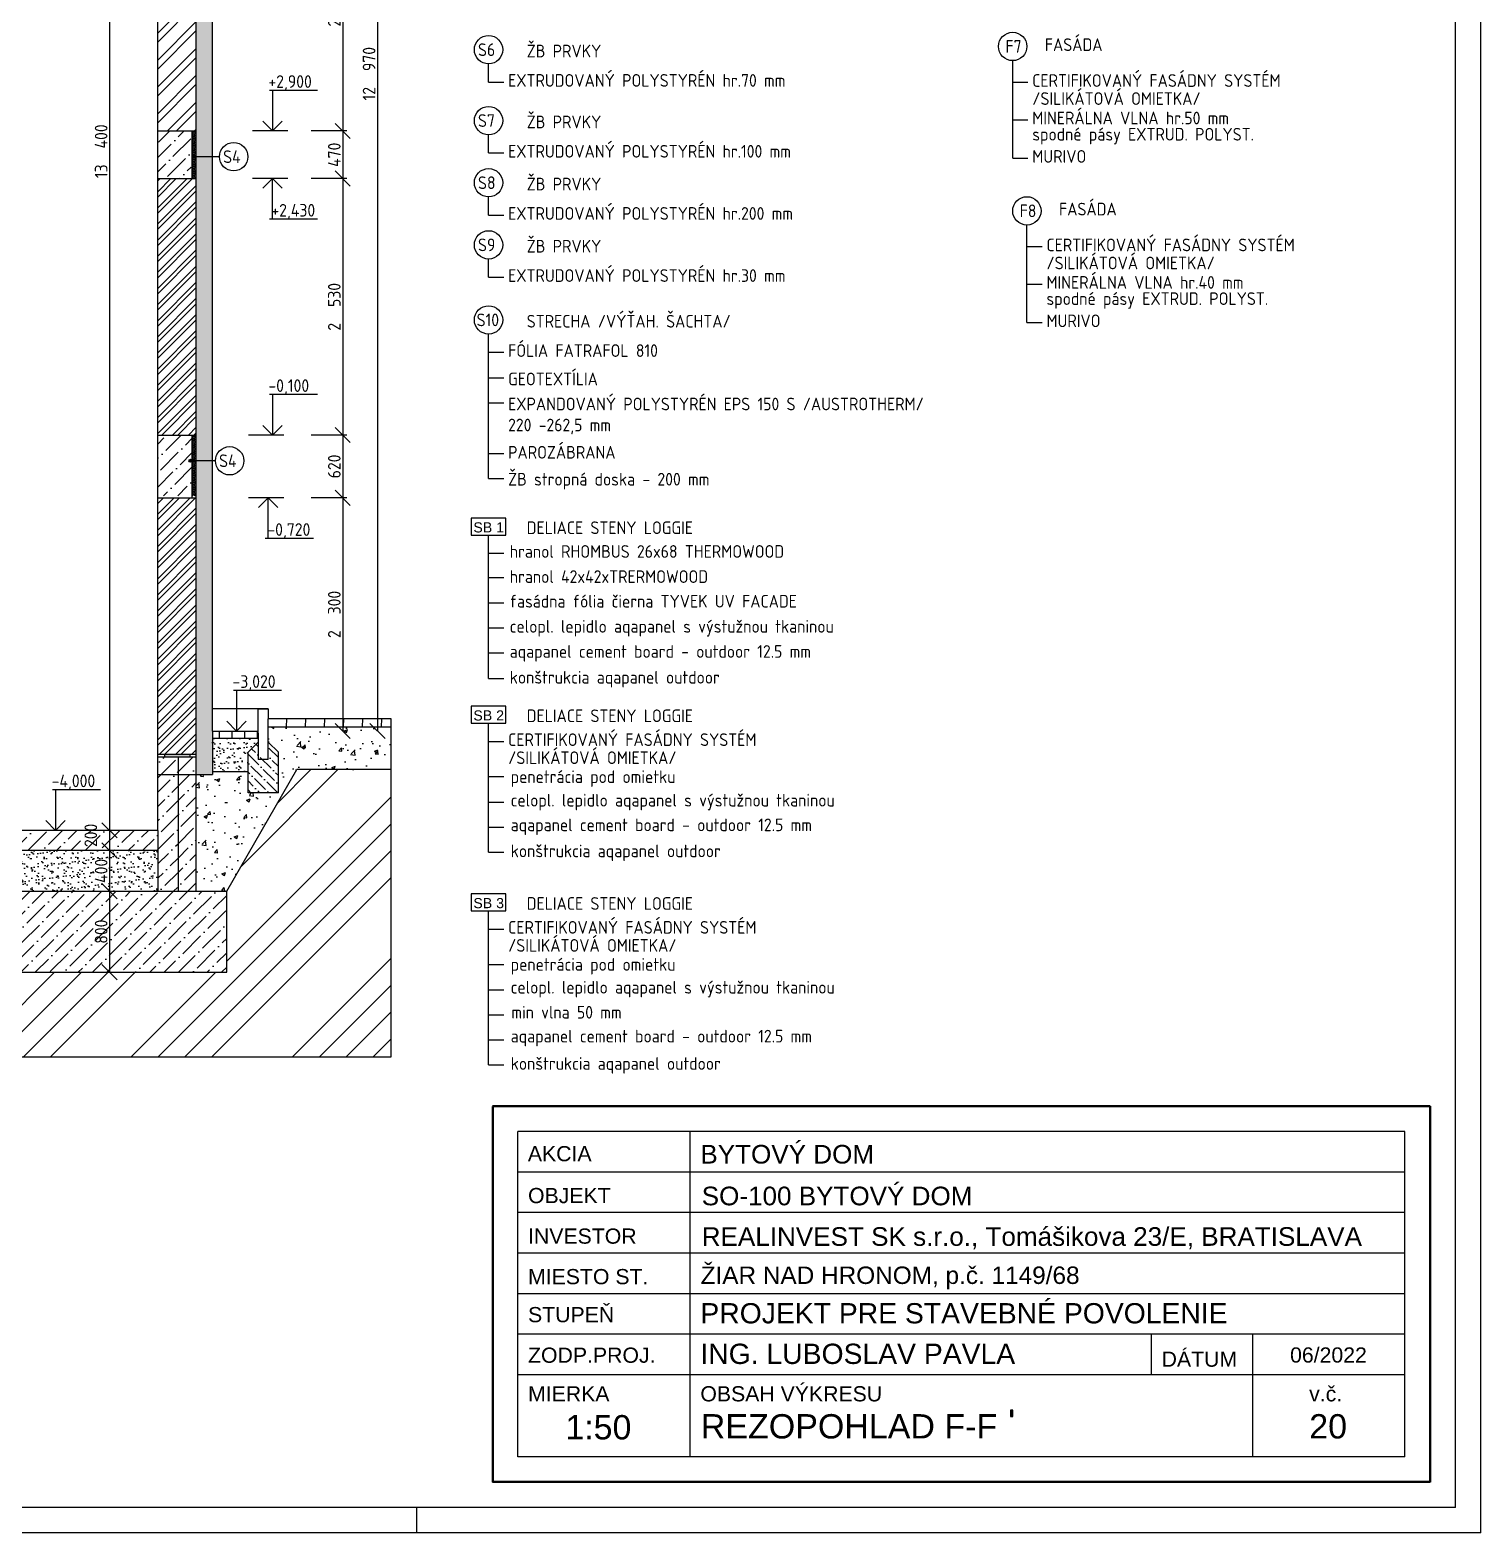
# Model space of a CAD drawing. Extents: x 3792242 to 5145247, y -1546315 to -1031918.
# Drawn here: x 4040686 to 4054998, y -1545690 to -1530861 of the extents above; entities that cross this region are included whole.
import ezdxf

# ---------------------------------------------------------------- set-up
doc = ezdxf.new("R2010")
doc.units = 0
doc.header["$MEASUREMENT"] = 0
doc.layers.get('0').update_dxf_attribs({"linetype": 'CONTINUOUS'})
doc.layers.get('Defpoints').update_dxf_attribs({"color": 61, "linetype": 'CONTINUOUS'})
for name, color, linetype in [('KÓTY', 4, 'CONTINUOUS'), ('MÚRY', 1, 'CONTINUOUS'), ('OKNÁ', 143, 'CONTINUOUS'), ('TENKÁ', 7, 'CONTINUOUS'), ('ŠRAFY', 82, 'CONTINUOUS'), ('šrafy-múry', 8, 'CONTINUOUS')]:
    doc.layers.add(name, color=color, linetype=linetype)
doc.styles.add('ARIAL', font='arial.ttf')
doc.styles.add('STYLE1', font='isocp.shx')
doc.dimstyles.new('STANDARD-50', dxfattribs={"dimtxt": 125, "dimasz": 150, "dimexe": 10, "dimexo": 200, "dimgap": 20, "dimtad": 1, "dimdsep": 46, "dimlunit": 6, "dimtxsty": 'STYLE1', "dimblk1": 'OBLIQUE', "dimblk2": 'OBLIQUE', "dimsah": 1, "dimcen": 2.5, "dimse1": 1, "dimse2": 1, "dimadec": 0, "dimazin": 0, "dimtfac": 1, "dimtmove": 1, "dimatfit": 3, "dimldrblk": 'OBLIQUE', "dimfxl": 1, "dimtolj": 1, "dimtzin": 0, "dimarcsym": 0})
pattern_1 = [(45, (-546523.74, 886.43), (-79.549513, 79.549513), []), (45, (-546470.71, 886.43), (-79.549513, 79.549513), [])]
pattern_2 = [(45, (-593193.74, 86.43), (53.0330086, 194.4543648), [250, -50, 0, -50])]

# ---------------------------------------------------------------- blocks, each defined once
blk = doc.blocks.new('_OBLIQUE')
at = {"color": 0, "linetype": 'ByBlock'}
blk.add_line((-0.5, -0.5), (0.5, 0.5), dxfattribs=at)
blk = doc.blocks.new('*D54660')
at = {"layer": 'Defpoints', "color": 0}
for p in [(4042486, -1524807), (4042486, -1537777), (4044113, -1537777)]:
    blk.add_point(p, dxfattribs=at)
at = {"layer": 'KÓTY', "color": 0, "lineweight": -2, "ltscale": 0.25}
blk.add_line((4044113, -1524807), (4044113, -1537777), dxfattribs=at)
at = {"layer": 'KÓTY', "color": 0, "linetype": 'ByBlock', "lineweight": -2, "xscale": 150, "yscale": 150, "zscale": 150}
for p, rotation in [((4044113, -1524807), 90), ((4044113, -1537777), 270)]:
    blk.add_blockref('_OBLIQUE', p, dxfattribs=dict(at, rotation=rotation))
at = {"layer": 'KÓTY', "color": 0, "insert": (4044030, -1531292), "char_height": 125, "attachment_point": 5, "rotation": 90, "style": 'STYLE1'}
blk.add_mtext('\\A1;12ﾠ970', dxfattribs=at)
blk = doc.blocks.new('*D54663')
at = {"layer": 'Defpoints', "color": 0}
for p in [(4041946, -1529327), (4041946, -1531857), (4043770, -1531857)]:
    blk.add_point(p, dxfattribs=at)
at = {"layer": 'KÓTY', "color": 0, "lineweight": -2, "ltscale": 0.25}
blk.add_line((4043770, -1529327), (4043770, -1531857), dxfattribs=at)
at = {"layer": 'KÓTY', "color": 0, "linetype": 'ByBlock', "lineweight": -2, "xscale": 150, "yscale": 150, "zscale": 150}
for p, rotation in [((4043770, -1529327), 90), ((4043770, -1531857), 270)]:
    blk.add_blockref('_OBLIQUE', p, dxfattribs=dict(at, rotation=rotation))
at = {"layer": 'KÓTY', "color": 0, "insert": (4043687, -1530592), "char_height": 125, "attachment_point": 5, "rotation": 90, "style": 'STYLE1'}
blk.add_mtext('\\A1;2ﾠ530', dxfattribs=at)
blk = doc.blocks.new('*D54664')
at = {"layer": 'Defpoints', "color": 0}
for p in [(4041946, -1531857), (4041946, -1532327), (4043770, -1532327)]:
    blk.add_point(p, dxfattribs=at)
at = {"layer": 'KÓTY', "color": 0, "lineweight": -2, "ltscale": 0.25}
blk.add_line((4043770, -1531857), (4043770, -1532327), dxfattribs=at)
at = {"layer": 'KÓTY', "color": 0, "linetype": 'ByBlock', "lineweight": -2, "xscale": 150, "yscale": 150, "zscale": 150}
for p, rotation in [((4043770, -1531857), 90), ((4043770, -1532327), 270)]:
    blk.add_blockref('_OBLIQUE', p, dxfattribs=dict(at, rotation=rotation))
at = {"layer": 'KÓTY', "color": 0, "insert": (4043687, -1532092), "char_height": 125, "attachment_point": 5, "rotation": 90, "style": 'STYLE1'}
blk.add_mtext('\\A1;470', dxfattribs=at)
blk = doc.blocks.new('*D54665')
at = {"layer": 'Defpoints', "color": 0}
for p in [(4041946, -1532327), (4041946, -1534857), (4043770, -1534857)]:
    blk.add_point(p, dxfattribs=at)
at = {"layer": 'KÓTY', "color": 0, "lineweight": -2, "ltscale": 0.25}
blk.add_line((4043770, -1532327), (4043770, -1534857), dxfattribs=at)
at = {"layer": 'KÓTY', "color": 0, "linetype": 'ByBlock', "lineweight": -2, "xscale": 150, "yscale": 150, "zscale": 150}
for p, rotation in [((4043770, -1532327), 90), ((4043770, -1534857), 270)]:
    blk.add_blockref('_OBLIQUE', p, dxfattribs=dict(at, rotation=rotation))
at = {"layer": 'KÓTY', "color": 0, "insert": (4043687, -1533592), "char_height": 125, "attachment_point": 5, "rotation": 90, "style": 'STYLE1'}
blk.add_mtext('\\A1;2ﾠ530', dxfattribs=at)
blk = doc.blocks.new('*D54666')
at = {"layer": 'Defpoints', "color": 0}
for p in [(4041946, -1534857), (4041946, -1535477), (4043770, -1535477)]:
    blk.add_point(p, dxfattribs=at)
at = {"layer": 'KÓTY', "color": 0, "lineweight": -2, "ltscale": 0.25}
blk.add_line((4043770, -1534857), (4043770, -1535477), dxfattribs=at)
at = {"layer": 'KÓTY', "color": 0, "linetype": 'ByBlock', "lineweight": -2, "xscale": 150, "yscale": 150, "zscale": 150}
for p, rotation in [((4043770, -1534857), 90), ((4043770, -1535477), 270)]:
    blk.add_blockref('_OBLIQUE', p, dxfattribs=dict(at, rotation=rotation))
at = {"layer": 'KÓTY', "color": 0, "insert": (4043687, -1535167), "char_height": 125, "attachment_point": 5, "rotation": 90, "style": 'STYLE1'}
blk.add_mtext('\\A1;620', dxfattribs=at)
blk = doc.blocks.new('*D54667')
at = {"layer": 'Defpoints', "color": 0}
for p in [(4041946, -1535477), (4042711, -1537777), (4043770, -1537777)]:
    blk.add_point(p, dxfattribs=at)
at = {"layer": 'KÓTY', "color": 0, "lineweight": -2, "ltscale": 0.25}
blk.add_line((4043770, -1535477), (4043770, -1537777), dxfattribs=at)
at = {"layer": 'KÓTY', "color": 0, "linetype": 'ByBlock', "lineweight": -2, "xscale": 150, "yscale": 150, "zscale": 150}
for p, rotation in [((4043770, -1535477), 90), ((4043770, -1537777), 270)]:
    blk.add_blockref('_OBLIQUE', p, dxfattribs=dict(at, rotation=rotation))
at = {"layer": 'KÓTY', "color": 0, "insert": (4043687, -1536627), "char_height": 125, "attachment_point": 5, "rotation": 90, "style": 'STYLE1'}
blk.add_mtext('\\A1;2ﾠ300', dxfattribs=at)
blk = doc.blocks.new('*D54674')
at = {"layer": 'Defpoints', "color": 0}
for p in [(4041946, -1525357), (4041470, -1538757), (4041946, -1538757)]:
    blk.add_point(p, dxfattribs=at)
at = {"layer": 'KÓTY', "color": 0, "lineweight": -2, "ltscale": 0.25}
blk.add_line((4041470, -1525357), (4041470, -1538757), dxfattribs=at)
at = {"layer": 'KÓTY', "color": 0, "linetype": 'ByBlock', "lineweight": -2, "xscale": 150, "yscale": 150, "zscale": 150}
for p, rotation in [((4041470, -1525357), 90), ((4041470, -1538757), 270)]:
    blk.add_blockref('_OBLIQUE', p, dxfattribs=dict(at, rotation=rotation))
at = {"layer": 'KÓTY', "color": 0, "insert": (4041387, -1532057), "char_height": 125, "attachment_point": 5, "rotation": 90, "style": 'STYLE1'}
blk.add_mtext('\\A1;13ﾠ400', dxfattribs=at)
blk = doc.blocks.new('*D54675')
at = {"layer": 'Defpoints', "color": 0}
for p in [(4041946, -1538757), (4041470, -1538957), (4041946, -1538957)]:
    blk.add_point(p, dxfattribs=at)
at = {"layer": 'KÓTY', "color": 0, "lineweight": -2, "ltscale": 0.25}
blk.add_line((4041470, -1538757), (4041470, -1538957), dxfattribs=at)
at = {"layer": 'KÓTY', "color": 0, "linetype": 'ByBlock', "lineweight": -2, "xscale": 150, "yscale": 150, "zscale": 150}
for p, rotation in [((4041470, -1538757), 90), ((4041470, -1538957), 270)]:
    blk.add_blockref('_OBLIQUE', p, dxfattribs=dict(at, rotation=rotation))
at = {"layer": 'KÓTY', "color": 0, "insert": (4041285, -1538807), "char_height": 125, "attachment_point": 5, "rotation": 90, "style": 'STYLE1'}
blk.add_mtext('\\A1;200', dxfattribs=at)
blk = doc.blocks.new('*D54676')
at = {"layer": 'Defpoints', "color": 0}
for p in [(4041946, -1538957), (4041470, -1539357), (4041946, -1539357)]:
    blk.add_point(p, dxfattribs=at)
at = {"layer": 'KÓTY', "color": 0, "lineweight": -2, "ltscale": 0.25}
blk.add_line((4041470, -1538957), (4041470, -1539357), dxfattribs=at)
at = {"layer": 'KÓTY', "color": 0, "linetype": 'ByBlock', "lineweight": -2, "xscale": 150, "yscale": 150, "zscale": 150}
for p, rotation in [((4041470, -1538957), 90), ((4041470, -1539357), 270)]:
    blk.add_blockref('_OBLIQUE', p, dxfattribs=dict(at, rotation=rotation))
at = {"layer": 'KÓTY', "color": 0, "insert": (4041387, -1539157), "char_height": 125, "attachment_point": 5, "rotation": 90, "style": 'STYLE1'}
blk.add_mtext('\\A1;400', dxfattribs=at)
blk = doc.blocks.new('*D54677')
at = {"layer": 'Defpoints', "color": 0}
for p in [(4042626, -1539357), (4041470, -1540157), (4042626, -1540157)]:
    blk.add_point(p, dxfattribs=at)
at = {"layer": 'KÓTY', "color": 0, "lineweight": -2, "ltscale": 0.25}
blk.add_line((4041470, -1539357), (4041470, -1540157), dxfattribs=at)
at = {"layer": 'KÓTY', "color": 0, "linetype": 'ByBlock', "lineweight": -2, "xscale": 150, "yscale": 150, "zscale": 150}
for p, rotation in [((4041470, -1539357), 90), ((4041470, -1540157), 270)]:
    blk.add_blockref('_OBLIQUE', p, dxfattribs=dict(at, rotation=rotation))
at = {"layer": 'KÓTY', "color": 0, "insert": (4041387, -1539757), "char_height": 125, "attachment_point": 5, "rotation": 90, "style": 'STYLE1'}
blk.add_mtext('\\A1;800', dxfattribs=at)

msp = doc.modelspace()

# ---------------------------------------------------------------- hatches: boundary and pattern name
at = {"layer": 'TENKÁ'}
h = msp.add_hatch(color=256, dxfattribs=at)
h.dxf.hatch_style = 1
h.paths.add_polyline_path([(4042308.437, -1532096.251, -2.414213563), (4042293.437, -1532111.251, -0.414213562)])
h = msp.add_hatch(color=256, dxfattribs=at)
h.dxf.hatch_style = 1
h.paths.add_polyline_path([(4042268.437, -1535096.251, -2.414213563), (4042253.437, -1535111.251, -0.414213562)])
at = {"layer": 'TENKÁ', "ltscale": 0.25}
msp.add_hatch(color=256, dxfattribs=at).paths.add_polyline_path([(4042261.937, -1538007.345), (4042011.937, -1538007.345), (4042011.937, -1538032.345), (4042261.937, -1538032.345)])
at = {"layer": 'TENKÁ'}
h = msp.add_hatch(color=256, dxfattribs=at)
h.dxf.hatch_style = 1
h.paths.add_polyline_path([(4050357.251, -1544477.641), (4050357.251, -1544541.266), (4050380.876, -1544541.266), (4050380.876, -1544477.641)])
at = {"layer": 'ŠRAFY'}
h = msp.add_hatch(dxfattribs=at)
h.set_pattern_fill('HEX', color=256, scale=250)
h.set_pattern_definition([(0, (-459049.063, -13947.075), (0, 54.12658774), [31.25, -62.5]), (120, (-459049.063, -13947.075), (-46.875, -27.06329387), [31.25, -62.5]), (60, (-459017.813, -13947.075), (-46.875, 27.06329387), [31.25, -62.5])])
h.paths.add_polyline_path([(4042325.937, -1524907.345), (4042325.937, -1526327.345), (4042325.937, -1538207.345), (4042485.937, -1538207.345), (4042485.937, -1537777.345), (4042485.937, -1524807.345), (4041925.937, -1524807.345), (4041925.937, -1524894.745), (4041925.937, -1525157.345), (4042125.937, -1525157.345), (4042125.937, -1524907.345), (4042285.937, -1524907.345)])
h = msp.add_hatch(dxfattribs=at)
h.set_pattern_fill('ANSI32', color=256, scale=500)
h.set_pattern_definition([(45, (-442664.24, -400632.96), (-132.5825215, 132.5825215), []), (45, (-442575.85, -400632.96), (-132.5825215, 132.5825215), [])])
h.paths.add_polyline_path([(4041945.937, -1529327.345), (4041945.937, -1531857.345), (4042325.937, -1531857.345), (4042325.937, -1529327.345)])
h = msp.add_hatch(dxfattribs=at)
h.set_pattern_fill('HONEY', color=256, scale=80)
h.set_pattern_definition([(0, (-447053.063, -25997.075), (15, 8.660254038), [10, -20]), (120, (-447053.063, -25997.075), (-15, 8.660254038), [10, -20]), (60, (-447053.063, -25997.075), (1e-14, 17.320508076), [-20, 10])])
h.paths.add_polyline_path([(4042325.937, -1531857.345), (4042285.937, -1531857.345), (4042285.937, -1532327.345), (4042325.937, -1532327.345)])
h = msp.add_hatch(dxfattribs=at)
h.set_pattern_fill('ANSI32', color=256, scale=300)
h.set_pattern_definition(pattern_1)
h.paths.add_polyline_path([(4041945.937, -1532327.345), (4041945.937, -1534857.345), (4042325.937, -1534857.345), (4042325.937, -1532327.345)])
h = msp.add_hatch(dxfattribs=at)
h.set_pattern_fill('HONEY', color=256, scale=80)
h.set_pattern_definition([(0, (-447053.063, -25997.075), (15, 8.660254038), [10, -20]), (120, (-447053.063, -25997.075), (-15, 8.660254038), [10, -20]), (60, (-447053.063, -25997.075), (1e-14, 17.320508076), [-20, 10])])
h.paths.add_polyline_path([(4042325.937, -1534857.345), (4042285.937, -1534857.345), (4042285.937, -1535457.345), (4042325.937, -1535457.345)])
h = msp.add_hatch(dxfattribs=at)
h.set_pattern_fill('ANSI32', color=256, scale=300)
h.set_pattern_definition(pattern_1)
h.paths.add_polyline_path([(4041945.937, -1538007.345), (4042011.937, -1538007.345), (4042261.937, -1538007.345), (4042325.937, -1538007.345), (4042325.937, -1535477.345), (4042285.937, -1535477.345), (4041945.937, -1535477.345)])
at = {"layer": 'ŠRAFY', "ltscale": 0.25}
h = msp.add_hatch(dxfattribs=at)
h.set_pattern_fill('ANSI31', color=256, scale=1500, angle=44)
h.set_pattern_definition([(89, (228748.94, 1546.43), (-187.471443, 3.272326), [])])
h.paths.add_polyline_path([(4043035.937, -1537737.345), (4043035.937, -1537657.345), (4044248.126, -1537658.557), (4044248.126, -1537737.345)])
h = msp.add_hatch(dxfattribs=at)
h.set_pattern_fill('AR-CONC', color=256, scale=50)
h.set_pattern_definition([(50, (-12093286, 626097.15), (358.6300913, -31.3760675), [37.5, -412.5]), (355, (-12093286, 626097.15), (-69.375667, 376.096067), [30, -330]), (100.4514445, (-12093256.12, 626094.53), (289.254423, 344.7199955), [31.870096, -350.571056]), (46.1842, (-12093286, 626197.15), (533.620665, -82.75964), [56.25, -618.75]), (96.6356355, (-12093241.54, 626190.25), (467.330973, 487.0593), [47.805171, -525.85688]), (351.184164, (-12093286, 626197.15), (467.330973, 487.0593), [45, -495]), (21, (-12093236, 626172.15), (298.453526, -201.3094453), [37.5, -412.5]), (326, (-12093236, 626172.15), (121.657666, 362.5750225), [30, -330]), (71.4514447, (-12093211.14, 626155.37), (420.111188, 161.2655764), [31.870095, -350.571056]), (37.5, (-12093286.01, 626097.15), (6.0799277, 166.4469269), [0, -326, 0, -335, 0, -331.25]), (7.5, (-12093286.01, 626097.15), (131.5347687, 197.205856), [0, -191, 0, -318.5, 0, -126.25]), (327.5, (-12093397.51, 626097.15), (266.9112181, -11.2774359), [0, -125, 0, -390, 0, -517.5]), (317.5, (-12093447.5, 626097.15), (291.5930847, 50.052491), [0, -162.5, 0, -259, 0, -367.5])])
h.paths.add_polyline_path([(4042325.937, -1539357.345), (4042625.937, -1539357.345), (4043318.594, -1538157.628), (4044248.126, -1538158.558), (4044248.126, -1537737.345), (4043035.937, -1537737.345), (4043035.937, -1537887.345), (4043135.937, -1537987.345), (4043135.937, -1538387.345), (4042835.937, -1538387.345), (4042835.937, -1538177.345), (4042485.937, -1538177.345), (4042485.937, -1538207.345), (4042325.937, -1538207.345)])
h = msp.add_hatch(dxfattribs=at)
h.set_pattern_fill('ANSI31', color=256, scale=1000, angle=45)
h.set_pattern_definition([(90, (248054.97, -31892.57), (-125, 8e-15), [])])
h.paths.add_polyline_path([(4042935.937, -1537777.345), (4042485.937, -1537777.345), (4042485.937, -1537847.345), (4042935.937, -1537847.345)])
h = msp.add_hatch(dxfattribs=at)
h.set_pattern_fill('AR-SAND', color=256, scale=50)
h.set_pattern_definition([(37.5, (127707.974, -31892.575), (-3.1496679, 96.3411885), [0, -76, 0, -85, 0, -81.25]), (7.5, (127707.97, -31892.57), (88.4888353, 141.1073033), [0, -41, 0, -68.5, 0, -26.25]), (327.5, (127646.474, -31892.575), (155.7070931, 0.2829527), [0, -25, 0, -90, 0, -117.5]), (317.5, (127646.47, -31892.57), (150.3063302, 43.8837782), [0, -12.5, 0, -59, 0, -67.5])])
h.paths.add_polyline_path([(4042485.937, -1537847.345), (4042485.937, -1538177.345), (4042835.937, -1538177.345), (4042835.937, -1537987.345), (4042935.937, -1537887.345), (4042935.937, -1537847.345)])
h = msp.add_hatch(dxfattribs=at)
h.set_pattern_fill('ANSI36', color=256, scale=500, angle=90)
h.set_pattern_definition([(135, (-11877025.43, 590710.303), (-121.53397802, 33.14563037), [156.25, -31.25, 0, -31.25])])
h.paths.add_polyline_path([(4042935.937, -1537887.345), (4042835.937, -1537987.345), (4042835.937, -1538387.345), (4043135.937, -1538387.345), (4043135.937, -1537987.345), (4043035.937, -1537887.345), (4043035.937, -1538037.345), (4043010.937, -1538037.345), (4042960.937, -1538037.345), (4042935.937, -1538037.345)])
h = msp.add_hatch(dxfattribs=at)
h.set_pattern_fill('ANSI34', color=256, scale=1500)
h.set_pattern_definition([(45, (-546523.7, 886.4), (-795.49513, 795.49513), []), (45, (-546258.6, 886.4), (-795.49513, 795.49513), []), (45, (-545993.4, 886.4), (-795.49513, 795.49513), []), (45, (-545728.2, 886.4), (-795.49513, 795.49513), [])])
h.paths.add_polyline_path([(4043318.594, -1538157.628), (4042625.937, -1539357.345), (4042625.937, -1540157.345), (4038305.937, -1540157.345), (4038305.937, -1539357.345), (4037790.436, -1539357.345), (4035965.937, -1539357.345), (4035965.937, -1540157.345), (4035165.937, -1540157.345), (4035165.937, -1539357.345), (4034317.436, -1539357.345), (4029975.937, -1539357.345), (4029975.937, -1540157.345), (4027775.937, -1540157.345), (4027775.937, -1539357.345), (4024713.436, -1539357.345), (4023555.937, -1539357.345), (4023555.937, -1540157.345), (4021355.937, -1540157.345), (4021355.937, -1539357.345), (4017110.937, -1539357.345), (4017110.937, -1540157.345), (4014710.937, -1540157.345), (4014710.937, -1539357.345), (4014257.437, -1539357.345), (4010765.937, -1539357.345), (4010365.937, -1539757.345), (4010365.937, -1540557.345), (4008365.937, -1540557.345), (4008365.937, -1539757.345), (4004891.758, -1539757.345), (4004045.937, -1539757.345), (4004045.937, -1540557.345), (4001845.937, -1540557.345), (4001845.937, -1539757.345), (3998057.437, -1539757.345), (3997625.937, -1539757.345), (3997625.937, -1540557.345), (3995425.937, -1540557.345), (3995425.937, -1539757.345), (3991447.437, -1539757.345), (3991015.937, -1539757.345), (3991015.937, -1540557.345), (3988815.937, -1540557.345), (3988815.937, -1539757.345), (3986531.759, -1539757.345), (3986460.437, -1539757.345), (3985818.259, -1539757.345), (3985540.937, -1539757.345), (3985540.937, -1540557.345), (3982875.937, -1540557.345), (3982875.937, -1539757.345), (3982320.696, -1538795.639), (3980080.259, -1538902.02), (3980080.259, -1540992.075), (4044248.126, -1540992.075), (4044248.126, -1538158.558)])
h.paths.add_polyline_path([(3985966.937, -1540301.145), (3985966.937, -1540013.546), (3986216.937, -1540013.546), (3986216.937, -1540301.145)], flags=24)
h.paths.add_polyline_path([(3986418.326, -1539982.275), (3986924.675, -1539982.275), (3986924.675, -1540182.324), (3986418.326, -1540182.324)], flags=24)
h.paths.add_polyline_path([(3991405.326, -1539982.275), (3991911.675, -1539982.275), (3991911.675, -1540182.324), (3991405.326, -1540182.324)], flags=24)
h.paths.add_polyline_path([(3998015.326, -1539982.275), (3998521.675, -1539982.275), (3998521.675, -1540182.324), (3998015.326, -1540182.324)], flags=24)
h.paths.add_polyline_path([(4004398.259, -1540301.145), (4004398.259, -1540013.546), (4004648.259, -1540013.546), (4004648.259, -1540301.145)], flags=24)
h.paths.add_polyline_path([(4004849.648, -1539982.275), (4005355.997, -1539982.275), (4005355.997, -1540182.324), (4004849.648, -1540182.324)], flags=24)
h.paths.add_polyline_path([(4013763.826, -1539582.275), (4014282.675, -1539582.275), (4014282.675, -1539782.324), (4013763.826, -1539782.324)], flags=24)
h.paths.add_polyline_path([(4010718.259, -1540301.145), (4010718.259, -1540013.546), (4010968.259, -1540013.546), (4010968.259, -1540301.145)], flags=24)
h.paths.add_polyline_path([(4011150.148, -1539349.275), (4011656.497, -1539349.275), (4011656.497, -1539549.324), (4011150.148, -1539549.324)], flags=24)
h.paths.add_polyline_path([(4011169.648, -1539982.275), (4011675.997, -1539982.275), (4011675.997, -1540182.324), (4011169.648, -1540182.324)], flags=24)
h.paths.add_polyline_path([(4024105.759, -1539901.145), (4024105.759, -1539613.546), (4024355.759, -1539613.546), (4024355.759, -1539901.145)], flags=24)
h.paths.add_polyline_path([(4024588.326, -1539582.275), (4025107.175, -1539582.275), (4025107.175, -1539782.324), (4024588.326, -1539782.324)], flags=24)
h.paths.add_polyline_path([(4033823.826, -1539582.275), (4034342.675, -1539582.275), (4034342.675, -1539782.324), (4033823.826, -1539782.324)], flags=24)
h.paths.add_polyline_path([(4034431.937, -1539901.145), (4034431.937, -1539613.546), (4034681.937, -1539613.546), (4034681.937, -1539901.145)], flags=24)
h.paths.add_polyline_path([(4037296.826, -1539582.275), (4037815.675, -1539582.275), (4037815.675, -1539782.324), (4037296.826, -1539782.324)], flags=24)
h = msp.add_hatch(dxfattribs=at)
h.set_pattern_fill('AR-SAND', color=256, scale=50)
h.set_pattern_definition([(37.5, (127707.974, -31892.575), (-3.1496679, 96.3411885), [0, -76, 0, -85, 0, -81.25]), (7.5, (127707.97, -31892.57), (88.4888353, 141.1073033), [0, -41, 0, -68.5, 0, -26.25]), (327.5, (127646.474, -31892.575), (155.7070931, 0.2829527), [0, -25, 0, -90, 0, -117.5]), (317.5, (127646.47, -31892.57), (150.3063302, 43.8837782), [0, -12.5, 0, -59, 0, -67.5])])
h.paths.add_polyline_path([(4040195.937, -1538957.345), (4040195.937, -1539357.345), (4041945.937, -1539357.345), (4041945.937, -1538957.345)])
at = {"layer": 'šrafy-múry'}
h = msp.add_hatch(dxfattribs=at)
h.set_pattern_fill('ANSI36', color=253, scale=800, angle=360)
h.set_pattern_definition([(45, (-410202.74, -5113.57), (53.0330086, 194.4543648), [250, -50, 0, -50])])
h.paths.add_polyline_path([(4041945.937, -1532327.345), (4042275.937, -1532327.345), (4042275.937, -1531857.345), (4041945.937, -1531857.345)])
h = msp.add_hatch(dxfattribs=at)
h.set_pattern_fill('ANSI36', color=253, scale=800, angle=360)
h.set_pattern_definition([(45, (-410202.74, -5113.57), (53.0330086, 194.4543648), [250, -50, 0, -50])])
h.paths.add_polyline_path([(4041945.937, -1534857.345), (4041945.937, -1535457.345), (4042285.937, -1535457.345), (4042285.937, -1534857.345)])
h = msp.add_hatch(dxfattribs=at)
h.set_pattern_fill('ANSI36', color=253, scale=800, angle=360)
h.set_pattern_definition(pattern_2)
h.paths.add_polyline_path([(4041945.937, -1538032.345), (4041945.937, -1538757.345), (4041945.937, -1538957.345), (4041945.937, -1539357.345), (4042145.937, -1539357.345), (4042145.937, -1538032.345)])
h = msp.add_hatch(dxfattribs=at)
h.set_pattern_fill('ANSI36', color=253, scale=800, angle=360)
h.set_pattern_definition(pattern_2)
h.paths.add_polyline_path([(4042145.937, -1538032.345), (4042145.937, -1539357.345), (4042325.937, -1539357.345), (4042325.937, -1538032.345)])
h = msp.add_hatch(dxfattribs=at)
h.set_pattern_fill('ANSI36', color=253, scale=800, angle=360)
h.set_pattern_definition(pattern_2)
h.paths.add_polyline_path([(4041945.937, -1538957.345), (4041945.937, -1538757.345), (4040195.937, -1538757.345), (4040195.937, -1538957.345)])
h = msp.add_hatch(dxfattribs=at)
h.set_pattern_fill('ANSI36', color=253, scale=800, angle=360)
h.set_pattern_definition(pattern_2)
h.paths.add_polyline_path([(4042145.937, -1539357.345), (4041945.937, -1539357.345), (4040195.937, -1539357.345), (4039995.937, -1539357.345), (4038505.937, -1539357.345), (4038305.937, -1539357.345), (4038305.937, -1540157.345), (4042625.937, -1540157.345), (4042625.937, -1539357.345), (4042325.937, -1539357.345)])

# ---------------------------------------------------------------- linework, layer by layer
at = {"color": 253}
for p in [(4042625.937, -1539357.345), (4044248.126, -1538158.558)]:
    msp.add_line(p, (4043318.594, -1538157.628), dxfattribs=at)
at = {"layer": 'Defpoints'}
for p, q in [((4044248.126, -1540992.075), (4044248.126, -1537657.345)), ((3980080.259, -1540992.075), (4044248.126, -1540992.075))]:
    msp.add_line(p, q, dxfattribs=at)
at = {"layer": 'KÓTY', "ltscale": 0.25}
for p, q in [((4043229.84, -1531857.345), (4042879.84, -1531857.345)), ((4043809.34, -1531857.345), (4043459.34, -1531857.345)), ((4043229.84, -1532327.345), (4042879.84, -1532327.345)), ((4043809.34, -1532327.345), (4043459.34, -1532327.345)), ((4043189.84, -1534857.345), (4042839.84, -1534857.345)), ((4043809.34, -1534857.345), (4043459.34, -1534857.345)), ((4043189.84, -1535477.345), (4042839.84, -1535477.345)), ((4043809.34, -1535477.345), (4043459.34, -1535477.345))]:
    msp.add_line(p, q, dxfattribs=at)
at = {"layer": 'MÚRY'}
for p, q in [((4042485.937, -1537777.345), (4042485.937, -1524807.345)), ((4041945.937, -1538757.345), (4041945.937, -1525357.345)), ((4042935.937, -1537777.345), (4042935.937, -1537557.345)), ((4042935.937, -1537557.345), (4043035.937, -1537557.345)), ((4043035.937, -1537557.345), (4043035.837, -1537657.345)), ((4044248.126, -1537658.557), (4043035.937, -1537657.345)), ((4042485.937, -1537777.345), (4042935.937, -1537777.345)), ((4042485.937, -1537777.345), (4042935.937, -1537777.345)), ((4041945.937, -1538757.345), (4040195.937, -1538757.345))]:
    msp.add_line(p, q, dxfattribs=at)
at = {"layer": 'OKNÁ', "ltscale": 0.25}
for p, q in [((4045208.517, -1531374.91), (4045208.517, -1531195.579)), ((4050379.017, -1532125.025), (4050379.017, -1531163.426)), ((4045208.517, -1531374.91), (4045358.517, -1531374.91)), ((4050379.017, -1531376.139), (4050529.017, -1531376.139)), ((4050379.017, -1531745.916), (4050529.017, -1531745.916)), ((4045208.517, -1532074.309), (4045208.517, -1531894.977)), ((4042554.437, -1532111.251), (4042308.437, -1532111.251)), ((4045208.517, -1532074.309), (4045358.517, -1532074.309)), ((4050379.017, -1532125.025), (4050529.017, -1532125.025)), ((4045208.517, -1532687.309), (4045208.517, -1532507.977)), ((4045208.517, -1532687.309), (4045358.517, -1532687.309)), ((4050518.888, -1533747.07), (4050518.888, -1532785.471)), ((4050518.888, -1532998.184), (4050668.888, -1532998.184)), ((4045208.517, -1533300.309), (4045208.517, -1533120.977)), ((4045208.517, -1533300.309), (4045358.517, -1533300.309)), ((4050518.888, -1533367.961), (4050668.888, -1533367.961)), ((4050518.888, -1533747.07), (4050668.888, -1533747.07)), ((4045208.517, -1535285.365), (4045208.517, -1533861.405)), ((4045208.517, -1534040.736), (4045358.517, -1534040.736)), ((4045208.517, -1534040.736), (4045358.517, -1534040.736)), ((4045208.517, -1534291.811), (4045358.517, -1534291.811)), ((4045208.517, -1534538.588), (4045358.517, -1534538.588)), ((4042514.437, -1535111.251), (4042268.437, -1535111.251)), ((4045208.517, -1535038.588), (4045358.517, -1535038.588)), ((4045208.517, -1535285.365), (4045358.517, -1535285.365)), ((4045208.517, -1537260.236), (4045208.517, -1535844.871)), ((4045208.517, -1536024.202), (4045358.517, -1536024.202)), ((4045208.517, -1536262.384), (4045358.517, -1536262.384)), ((4045208.517, -1536262.384), (4045358.517, -1536262.384)), ((4045208.517, -1536513.459), (4045358.517, -1536513.459)), ((4045208.517, -1536760.236), (4045358.517, -1536760.236)), ((4045208.517, -1537007.013), (4045358.517, -1537007.013)), ((4045208.517, -1537260.236), (4045358.517, -1537260.236)), ((4045208.517, -1538972.432), (4045208.517, -1537700.29)), ((4045208.517, -1537879.621), (4045358.517, -1537879.621)), ((4045208.517, -1538227.804), (4045358.517, -1538227.804)), ((4045208.517, -1538227.804), (4045358.517, -1538227.804)), ((4045208.517, -1538478.878), (4045358.517, -1538478.878)), ((4045208.517, -1538725.655), (4045358.517, -1538725.655)), ((4045208.517, -1538972.432), (4045358.517, -1538972.432)), ((4045208.517, -1541070.971), (4045208.517, -1539552.052)), ((4045208.517, -1539731.383), (4045358.517, -1539731.383)), ((4045208.517, -1540079.566), (4045358.517, -1540079.566)), ((4045208.517, -1540079.566), (4045358.517, -1540079.566)), ((4045208.517, -1540330.64), (4045358.517, -1540330.64)), ((4045208.517, -1540577.417), (4045358.517, -1540577.417)), ((4045208.517, -1540824.194), (4045358.517, -1540824.194)), ((4045208.517, -1541070.971), (4045358.517, -1541070.971))]:
    msp.add_line(p, q, dxfattribs=at)
for centre in [(4045208.517, -1531055.579), (4050379.017, -1531023.426), (4045208.517, -1531754.977), (4042694.437, -1532111.251), (4045208.517, -1532367.977), (4050518.888, -1532645.471), (4045208.517, -1532980.977), (4045208.517, -1533721.405), (4042654.437, -1535111.251)]:
    msp.add_circle(centre, 140, dxfattribs=at)
at = {"layer": 'TENKÁ', "color": 7}
for p, q in [((4054998.126, -1545689.552), (4054998.126, -1517855.516)), ((4054748.126, -1545439.552), (4054748.126, -1518105.516)), ((4054748.126, -1545439.552), (3979420.467, -1545439.552)), ((4054998.126, -1545689.552), (3979170.467, -1545689.552))]:
    msp.add_line(p, q, dxfattribs=at)
at = {"layer": 'TENKÁ'}
for p, q in [((4042325.937, -1539357.345), (4042325.937, -1526327.345)), ((4041945.937, -1531857.345), (4042325.937, -1531857.345)), ((4042285.937, -1532327.345), (4042285.937, -1531857.345)), ((4041945.937, -1532327.345), (4042325.937, -1532327.345)), ((4041945.937, -1534857.345), (4042325.937, -1534857.345)), ((4042285.937, -1535477.345), (4042285.937, -1534857.345)), ((4041945.937, -1535477.345), (4042325.937, -1535477.345)), ((4042935.937, -1537557.345), (4042485.937, -1537557.345)), ((4043035.937, -1537557.345), (4042935.937, -1537557.345)), ((4042935.937, -1537557.345), (4043035.937, -1537557.345)), ((4043035.937, -1538057.345), (4043035.937, -1537657.345)), ((4042485.937, -1537777.345), (4042485.937, -1538207.345)), ((4042935.937, -1537797.345), (4042935.937, -1537777.345)), ((4042935.937, -1537797.345), (4042935.937, -1538057.345)), ((4043035.937, -1537737.345), (4044248.126, -1537737.345)), ((4042485.937, -1537847.345), (4042935.937, -1537847.345)), ((4041945.937, -1538007.345), (4042325.937, -1538007.345)), ((4041945.937, -1538032.345), (4042325.937, -1538032.345)), ((4042145.937, -1538032.345), (4042145.937, -1539357.345)), ((4043035.937, -1538057.345), (4042935.937, -1538057.345)), ((4041945.937, -1538207.345), (4042325.937, -1538207.345)), ((4042325.937, -1538207.345), (4042485.937, -1538207.345)), ((4042485.937, -1538177.345), (4042835.937, -1538177.345)), ((4041945.937, -1538757.345), (4041945.937, -1539357.345)), ((4041945.937, -1538957.345), (4040195.937, -1538957.345)), ((4038305.937, -1539357.345), (4042625.937, -1539357.345)), ((4042625.937, -1540157.345), (4042625.937, -1539357.345)), ((4038305.937, -1540157.345), (4042625.937, -1540157.345))]:
    msp.add_line(p, q, dxfattribs=at)
at = {"layer": 'TENKÁ', "linetype": 'ByBlock', "ltscale": 0.25}
for p, q in [((4043520.201, -1531457.345), (4043046.303, -1531457.345)), ((4043075.896, -1531457.345), (4043075.896, -1531857.345)), ((4043075.896, -1531857.345), (4042980.437, -1531761.886)), ((4043075.896, -1531857.345), (4043171.356, -1531761.886)), ((4043075.896, -1532327.345), (4042980.437, -1532422.805)), ((4043075.896, -1532327.345), (4043171.356, -1532422.805)), ((4043075.896, -1532727.345), (4043075.896, -1532327.345)), ((4043520.201, -1532727.345), (4043046.303, -1532727.345)), ((4043520.201, -1534457.345), (4043046.303, -1534457.345)), ((4043075.896, -1534457.345), (4043075.896, -1534857.345)), ((4043075.896, -1534857.345), (4042980.437, -1534761.886)), ((4043075.896, -1534857.345), (4043171.356, -1534761.886)), ((4043035.896, -1535477.345), (4042940.437, -1535572.805)), ((4043035.896, -1535477.345), (4043131.356, -1535572.805)), ((4043035.896, -1535877.345), (4043035.896, -1535477.345)), ((4043480.201, -1535877.345), (4043006.303, -1535877.345)), ((4043166.298, -1537377.345), (4042692.4, -1537377.345)), ((4042721.993, -1537377.345), (4042721.993, -1537777.345)), ((4042721.993, -1537777.345), (4042626.534, -1537681.886)), ((4042721.993, -1537777.345), (4042817.453, -1537681.886)), ((4041381.798, -1538357.345), (4040907.9, -1538357.345)), ((4040937.493, -1538357.345), (4040937.493, -1538757.345)), ((4040937.493, -1538757.345), (4040842.034, -1538661.886)), ((4040937.493, -1538757.345), (4041032.953, -1538661.886))]:
    msp.add_line(p, q, dxfattribs=at)
at = {"layer": 'TENKÁ', "ltscale": 0.25}
for p, q in [((4042835.937, -1537987.345), (4042935.937, -1537887.345)), ((4043135.937, -1537987.345), (4043035.937, -1537887.345)), ((4042011.937, -1538007.345), (4042011.937, -1538032.345)), ((4042261.937, -1538007.345), (4042261.937, -1538032.345)), ((4042835.937, -1538387.345), (4042835.937, -1537987.345)), ((4043135.937, -1538387.345), (4043135.937, -1537987.345)), ((4043135.937, -1538387.345), (4042835.937, -1538387.345)), ((4045498.126, -1544939.552), (4045498.126, -1541729.552)), ((4054248.126, -1541729.552), (4045498.126, -1541729.552)), ((4047198.126, -1544939.552), (4047198.126, -1541729.552)), ((4054248.126, -1544939.552), (4054248.126, -1541729.552)), ((4054248.126, -1542129.552), (4045498.126, -1542129.552)), ((4054248.126, -1542529.552), (4045498.126, -1542529.552)), ((4054248.126, -1542929.552), (4045498.126, -1542929.552)), ((4054248.126, -1543329.552), (4045498.126, -1543329.552)), ((4054248.126, -1543329.552), (4045498.126, -1543329.552)), ((4054248.126, -1543729.552), (4045498.126, -1543729.552)), ((4054248.126, -1543729.552), (4045498.126, -1543729.552)), ((4051748.126, -1544129.552), (4051748.126, -1543729.552)), ((4052748.126, -1544939.552), (4052748.126, -1543729.552)), ((4054248.126, -1544129.552), (4045498.126, -1544129.552)), ((4054248.126, -1544939.552), (4045498.126, -1544939.552)), ((4044498.126, -1545439.552), (4044498.126, -1545689.552)), ((4044498.126, -1545439.552), (4044498.126, -1545689.552))]:
    msp.add_line(p, q, dxfattribs=at)
at = {"layer": 'TENKÁ', "lineweight": 40, "ltscale": 0.25}
for p, q in [((4054498.126, -1541479.552), (4045248.126, -1541479.552)), ((4045248.126, -1541481.552), (4045248.126, -1545189.552)), ((4054498.126, -1541481.552), (4045248.126, -1541481.552)), ((4054498.126, -1541483.552), (4045248.126, -1541483.552)), ((4045250.126, -1541481.552), (4045250.126, -1545189.552)), ((4045252.126, -1541481.552), (4045252.126, -1545189.552)), ((4054494.126, -1541479.552), (4054494.126, -1545189.552)), ((4054496.126, -1541479.552), (4054496.126, -1545189.552)), ((4054498.126, -1541479.552), (4054498.126, -1545189.552)), ((4054498.126, -1545185.552), (4045248.126, -1545185.552)), ((4054498.126, -1545187.552), (4045248.126, -1545187.552)), ((4054498.126, -1545189.552), (4045248.126, -1545189.552))]:
    msp.add_line(p, q, dxfattribs=at)
at = {"layer": 'TENKÁ'}
for points in [[(4045379.267, -1535676.871), (4045037.767, -1535676.871), (4045037.767, -1535844.871), (4045379.267, -1535844.871)], [(4045379.267, -1537532.29), (4045037.767, -1537532.29), (4045037.767, -1537700.29), (4045379.267, -1537700.29)], [(4045379.267, -1539384.052), (4045037.767, -1539384.052), (4045037.767, -1539552.052), (4045379.267, -1539552.052)], [(4050380.876, -1544477.641), (4050357.251, -1544477.641), (4050357.251, -1544541.266), (4050380.876, -1544541.266)]]:
    msp.add_lwpolyline(points, close=True, dxfattribs=at)
for centre in [(4042308.437, -1532111.251), (4042268.437, -1535111.251)]:
    msp.add_circle(centre, 15, dxfattribs=at)

# ---------------------------------------------------------------- texts
at = {"layer": 'TENKÁ', "ltscale": 0.25, "style": 'STYLE1'}
for s, p in [('S6', (4045104.213, -1531117.757)), ('ŽB PRVKY', (4045585.261, -1531131.09)), ('F7', (4050307.713, -1531085.604)), ('FASÁDA', (4050696.282, -1531068.446)), ('EXTRUDOVANÝ POLYSTYRÉN hr.70 mm', (4045401.604, -1531420.801)), ('CERTIFIKOVANÝ FASÁDNY SYSTÉM', (4050572.104, -1531422.03)), ('+2,900', (4043037.239, -1531432.019)), ('/SILIKÁTOVÁ OMIETKA/', (4050572.104, -1531600.03)), ('S7', (4045104.213, -1531817.155)), ('ŽB PRVKY', (4045585.261, -1531830.488)), ('MINERÁLNA VLNA hr.50 mm', (4050572.104, -1531791.807)), ('spodné pásy EXTRUD. POLYST.', (4050572.104, -1531951.807)), ('EXTRUDOVANÝ POLYSTYRÉN hr.100 mm', (4045401.604, -1532120.199)), ('S4', (4042590.132, -1532173.429)), ('MURIVO', (4050572.104, -1532170.915)), ('S8', (4045104.213, -1532430.155)), ('ŽB PRVKY', (4045585.261, -1532443.488)), ('+2,430', (4043066.832, -1532702.019)), ('EXTRUDOVANÝ POLYSTYRÉN hr.200 mm', (4045401.604, -1532733.199)), ('F8', (4050447.583, -1532707.649)), ('FASÁDA', (4050836.153, -1532690.491)), ('S9', (4045104.213, -1533043.155)), ('ŽB PRVKY', (4045585.261, -1533056.488)), ('CERTIFIKOVANÝ FASÁDNY SYSTÉM', (4050711.974, -1533044.075)), ('/SILIKÁTOVÁ OMIETKA/', (4050711.974, -1533222.075)), ('EXTRUDOVANÝ POLYSTYRÉN hr.30 mm', (4045401.604, -1533346.199)), ('MINERÁLNA VLNA hr.40 mm', (4050711.974, -1533413.852)), ('spodné pásy EXTRUD. POLYST.', (4050711.974, -1533573.852)), ('S10', (4045090.713, -1533783.583)), ('STRECHA /VÝŤAH. ŠACHTA/', (4045585.261, -1533796.916)), ('MURIVO', (4050711.974, -1533792.96)), ('FÓLIA FATRAFOL 810', (4045401.604, -1534086.627)), ('GEOTEXTÍLIA', (4045401.604, -1534366.687)), ('-0,100', (4043037.239, -1534432.019)), ('EXPANDOVANÝ POLYSTYRÉN EPS 150 S /AUSTROTHERM/', (4045401.604, -1534613.464)), ('220 -262,5 mm', (4045401.604, -1534820.638)), ('PAROZÁBRANA', (4045401.604, -1535090.112)), ('S4', (4042550.132, -1535173.429)), ('ŽB stropná doska - 200 mm', (4045401.604, -1535355.638)), ('-0,720', (4043026.832, -1535852.019)), ('DELIACE STENY LOGGIE', (4045585.261, -1535834.309)), ('hranol RHOMBUS 26x68 THERMOWOOD', (4045417.178, -1536068.449)), ('hranol 42x42xTRERMOWOOD', (4045417.178, -1536316.449)), ('fasádna fólia čierna TYVEK UV FACADE', (4045417.178, -1536559.449)), ('celopl. lepidlo aqapanel s výstužnou tkaninou', (4045417.178, -1536807.449)), ('aqapanel cement board - outdoor 12.5 mm', (4045417.178, -1537054.949)), ('konštrukcia aqapanel outdoor', (4045417.178, -1537309.949)), ('-3,020', (4042683.336, -1537352.019)), ('DELIACE STENY LOGGIE', (4045585.261, -1537689.728)), ('CERTIFIKOVANÝ FASÁDNY SYSTÉM', (4045401.604, -1537925.512)), ('/SILIKÁTOVÁ OMIETKA/', (4045401.604, -1538103.512)), ('-4,000', (4040898.836, -1538332.019)), ('penetrácia pod omietku', (4045426.835, -1538290.869)), ('celopl. lepidlo aqapanel s výstužnou tkaninou', (4045426.835, -1538522.369)), ('aqapanel cement board - outdoor 12.5 mm', (4045426.835, -1538765.869)), ('konštrukcia aqapanel outdoor', (4045426.835, -1539022.869)), ('DELIACE STENY LOGGIE', (4045585.261, -1539541.49)), ('CERTIFIKOVANÝ FASÁDNY SYSTÉM', (4045401.604, -1539777.274)), ('/SILIKÁTOVÁ OMIETKA/', (4045401.604, -1539955.274)), ('penetrácia pod omietku', (4045426.835, -1540142.631)), ('celopl. lepidlo aqapanel s výstužnou tkaninou', (4045426.835, -1540368.131)), ('min vlna 50 mm', (4045433.835, -1540614.822)), ('aqapanel cement board - outdoor 12.5 mm', (4045426.835, -1540850.631)), ('konštrukcia aqapanel outdoor', (4045426.835, -1541120.131))]:
    msp.add_text(s, height=125, dxfattribs=at).set_placement(p)
at = {"layer": 'TENKÁ', "linetype": 'Continuous', "lineweight": 20, "style": 'ARIAL'}
for s, p in [('SB 1', (4045058.678, -1535818.199)), ('SB 2', (4045058.678, -1537673.619)), ('SB 3', (4045058.678, -1539525.381))]:
    msp.add_text(s, height=100, dxfattribs=at).set_placement(p)
at = {"layer": 'TENKÁ', "lineweight": 40, "ltscale": 0.25, "style": 'ARIAL'}
for s, height, p in [('BYTOVÝ DOM', 184, (4047298.126, -1542045.068)), ('AKCIA', 150, (4045596.297, -1542022.393)), ('SO-100 BYTOVÝ DOM', 184, (4047311.268, -1542456.847)), ('OBJEKT', 150, (4045598.126, -1542435.689)), ('INVESTOR', 150, (4045598.126, -1542835.689)), ('REALINVEST SK s.r.o., Tomášikova 23/E, BRATISLAVA', 184, (4047311.268, -1542856.847)), ('MIESTO ST.', 150, (4045598.126, -1543235.689)), ('ŽIAR NAD HRONOM, p.č. 1149/68', 172, (4047300.551, -1543232.956)), ('STUPEŇ', 150, (4045598.126, -1543610.689)), ('PROJEKT PRE STAVEBNÉ POVOLENIE', 200, (4047298.128, -1543622.163)), ('ZODP.PROJ.', 150, (4045598.126, -1544010.689)), ('ING. LUBOSLAV PAVLA', 200, (4047298.128, -1544022.163)), ('DÁTUM     ', 150, (4051848.126, -1544049.552)), ('06/2022', 150, (4053115.425, -1544008.808)), ('MIERKA             ', 150, (4045598.126, -1544391.66)), ('OBSAH VÝKRESU', 150, (4047298.126, -1544391.66)), ('v.č.', 150, (4053303.525, -1544391.66)), ('1:50', 240, (4045965.603, -1544766.688)), ('REZOPOHLAD F-F', 240, (4047302.461, -1544757.565)), ('20', 240, (4053304.461, -1544757.565))]:
    msp.add_text(s, height=height, dxfattribs=at).set_placement(p)

# ---------------------------------------------------------------- dimensions: what is measured, and where the dimension line sits
at = {"layer": 'KÓTY', "ltscale": 0.25}
for base, p1, p2, picture, middle in [((4044112.937, -1537777.345), (4042485.937, -1524807.345), (4042485.937, -1537777.345), '*D54660', (4044030.394, -1531292.345)), ((4041469.759, -1538757.345), (4041945.937, -1525357.345), (4041945.937, -1538757.345), '*D54674', (4041387.216, -1532057.345)), ((4043769.937, -1531857.345), (4041945.937, -1529327.345), (4041945.937, -1531857.345), '*D54663', (4043687.394, -1530592.345)), ((4043769.937, -1532327.345), (4041945.937, -1531857.345), (4041945.937, -1532327.345), '*D54664', (4043687.437, -1532092.345)), ((4043769.937, -1534857.345), (4041945.937, -1532327.345), (4041945.937, -1534857.345), '*D54665', (4043687.394, -1533592.345)), ((4043769.937, -1535477.345), (4041945.937, -1534857.345), (4041945.937, -1535477.345), '*D54666', (4043687.437, -1535167.345)), ((4043769.937, -1537777.345), (4041945.937, -1535477.345), (4042710.937, -1537777.345), '*D54667', (4043687.394, -1536627.345)), ((4041469.759, -1538957.345), (4041945.937, -1538757.345), (4041945.937, -1538957.345), '*D54675', (4041284.759, -1538806.595)), ((4041469.759, -1539357.345), (4041945.937, -1538957.345), (4041945.937, -1539357.345), '*D54676', (4041387.259, -1539157.345)), ((4041469.759, -1540157.345), (4042625.937, -1539357.345), (4042625.937, -1540157.345), '*D54677', (4041387.259, -1539757.345))]:
    dim = msp.add_linear_dim(base=base, p1=p1, p2=p2, angle=90, dimstyle='STANDARD-50', override={"dimtxsty": 'STYLE1', "dimldrblk": 'OBLIQUE'}, dxfattribs=at)
    dim.commit()
    dim.dimension.update_dxf_attribs({"geometry": picture, "text_midpoint": middle})

doc.saveas('drawing.dxf')
